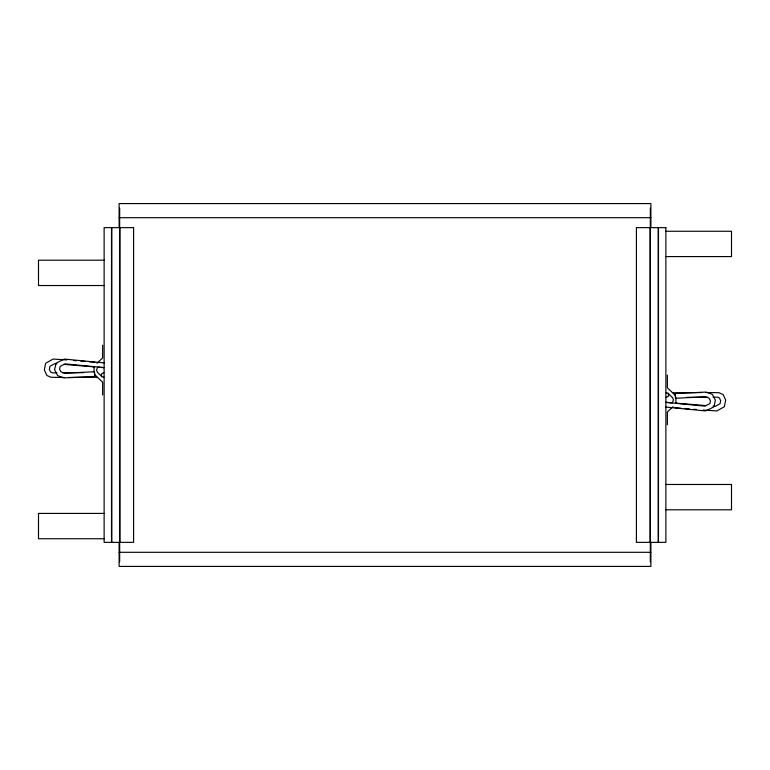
<?xml version="1.0" encoding="UTF-8"?>
<svg xmlns="http://www.w3.org/2000/svg" width="770" height="770" viewBox="0 0 770 770"><rect width="100%" height="100%" fill="white"/><g stroke="black" fill="none" stroke-linecap="round" stroke-linejoin="round"><path stroke-width="1.16" d="M97.386 367.964L96.51 370.081L97.386 372.189L101.64 376.443M672.614 402.036L673.49 399.919L672.614 397.811L668.36 393.557M97.01 363.334L102.622 357.944L102.622 345.21M672.99 406.666L667.378 412.056L667.378 424.79M103.873 372.526L101.303 374.037L101.948 376.944L103.921 377.136M666.127 397.474L668.697 395.963L668.052 393.056L666.079 392.864M104.422 362.94L64.334 359.07L56.027 363.171L54.612 369.86L57.683 375.654L64.074 377.916L94.7 376.414L94.469 371.737L64.767 373.2L60.965 371.852L59.54 369.167L60.137 366.366L65.209 363.854L104.008 367.637L97.752 367.146M672.249 402.854L665.992 402.364L704.791 406.146L709.863 403.634L710.46 400.833L709.035 398.148L705.233 396.8L675.531 398.263L675.3 393.586L705.926 392.084L712.317 394.346L715.388 400.14L713.973 406.829L705.667 410.93L665.578 407.061M56.932 372.834L52.591 372.873L50.599 372.006L49.347 369.302L49.925 366.337L54.689 363.671L56.932 363.844M713.068 397.166L717.409 397.128L719.401 397.994L720.653 400.698L720.075 403.663L715.311 406.329L713.068 406.156M62.447 372.796L83.545 372.651M63.881 377.493L51.022 377.29L46.903 375.5L44.323 369.927L45.642 363.267L53.169 359.051L66.759 359.956M68.578 377.464L96.741 377.271M673.259 392.729L701.422 392.536M706.119 392.507L718.978 392.71L723.097 394.5L725.677 400.073L724.358 406.733L716.832 410.949L703.241 410.044M686.455 397.349L707.553 397.204M119.119 217.698L650.881 217.698M665.771 231.26L731.5 231.26L731.5 256.583L665.771 256.583M104.229 260.202L38.5 260.202L38.5 285.526L104.229 285.526M665.771 484.474L731.5 484.474L731.5 509.798L665.771 509.798M104.229 513.417L38.5 513.417L38.5 538.74L104.229 538.74M119.119 552.302L650.881 552.302M675.752 403.133L706.234 405.607M675.155 407.763L681.007 408.235M684.52 408.524L689.198 408.899M693.876 409.284L696.224 409.467M73.776 360.533L76.124 360.716M80.802 361.101L85.48 361.476M88.993 361.765L94.845 362.237M63.766 364.393L94.248 366.867M675.396 395.482L667.378 387.791L667.378 375.048M94.604 374.518L102.622 382.209L102.622 394.952M675.3 393.586L675.531 398.263M94.7 376.414L94.469 371.737M675.925 397.811L675.925 403.085M658.466 227.641L658.466 542.359M658.263 227.641L658.263 542.359M650.881 227.641L650.881 203.588L119.119 203.588L119.119 227.641M650.881 542.359L650.881 566.412L119.119 566.412L119.119 542.359M650.332 208.198L650.332 561.802M650.121 227.641L650.121 542.359M119.879 227.641L119.879 542.359M119.668 208.198L119.668 561.802M111.737 227.641L111.737 542.359M111.534 227.641L111.534 542.359M94.075 366.915L94.075 372.189M133.595 227.641L104.123 227.641L104.123 542.359L133.595 542.359L133.595 227.641M665.877 227.641L636.405 227.641L636.405 542.359L665.877 542.359L665.877 227.641"/></g></svg>
